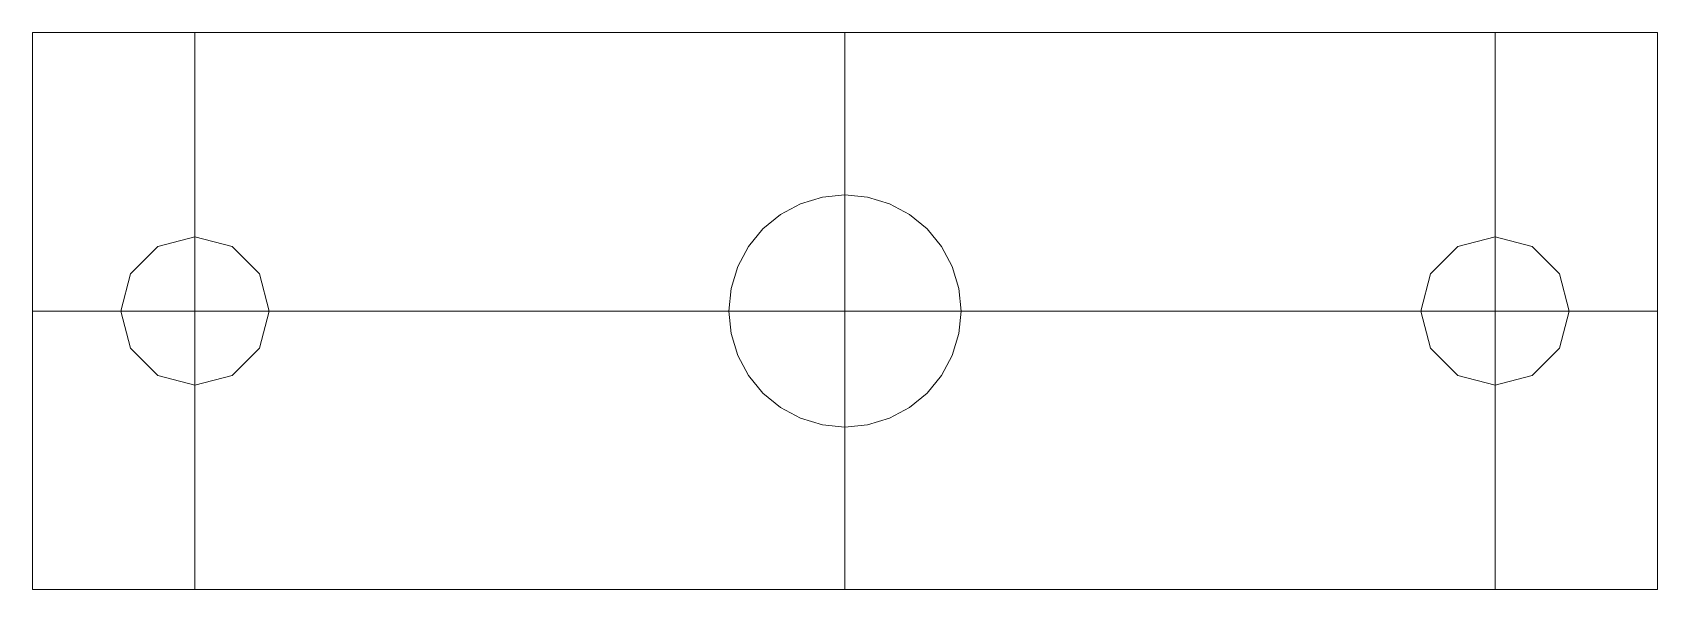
# Model space of a CAD drawing. Header units: millimetres. Extents: x -17.5 to 17.5, y -6 to 6.
import ezdxf

# ---------------------------------------------------------------- set-up
doc = ezdxf.new("R2010")
doc.units = ezdxf.units.MM
doc.layers.get('0').update_dxf_attribs({"linetype": 'CONTINUOUS', "lineweight": 18})
doc.layers.add('H', color=1, linetype='CONTINUOUS', lineweight=13)

msp = doc.modelspace()

# ---------------------------------------------------------------- linework, layer by layer
for p, q in [((-17.5, -6), (-17.5, 6)), ((-17.5, 6), (17.5, 6)), ((17.5, 6), (17.5, -6)), ((-0.957, 2.31), (-0.488, 2.452)), ((-0.488, 2.452), (0, 2.5)), ((0, 2.5), (0.488, 2.452)), ((0.488, 2.452), (0.957, 2.31)), ((-1.389, 2.079), (-0.957, 2.31)), ((0.957, 2.31), (1.389, 2.079)), ((-2.079, 1.389), (-1.768, 1.768)), ((-1.768, 1.768), (-1.389, 2.079)), ((1.389, 2.079), (1.768, 1.768)), ((1.768, 1.768), (2.079, 1.389)), ((-14.8, 1.386), (-14, 1.6)), ((-14, 1.6), (-13.2, 1.386)), ((13.2, 1.386), (14, 1.6)), ((14, 1.6), (14.8, 1.386)), ((-15.386, 0.8), (-14.8, 1.386)), ((-13.2, 1.386), (-12.614, 0.8)), ((-2.31, 0.957), (-2.079, 1.389)), ((2.079, 1.389), (2.31, 0.957)), ((12.614, 0.8), (13.2, 1.386)), ((14.8, 1.386), (15.386, 0.8)), ((-15.6, 0), (-15.386, 0.8)), ((-12.614, 0.8), (-12.4, 0)), ((-2.452, 0.488), (-2.31, 0.957)), ((2.31, 0.957), (2.452, 0.488)), ((12.4, 0), (12.614, 0.8)), ((15.386, 0.8), (15.6, 0)), ((-2.5, 0), (-2.452, 0.488)), ((2.452, 0.488), (2.5, 0)), ((-15.386, -0.8), (-15.6, 0)), ((-12.4, 0), (-12.614, -0.8)), ((-2.452, -0.488), (-2.5, 0)), ((2.5, 0), (2.452, -0.488)), ((12.614, -0.8), (12.4, 0)), ((15.6, 0), (15.386, -0.8)), ((-2.31, -0.957), (-2.452, -0.488)), ((2.452, -0.488), (2.31, -0.957)), ((-14.8, -1.386), (-15.386, -0.8)), ((-12.614, -0.8), (-13.2, -1.386)), ((-2.079, -1.389), (-2.31, -0.957)), ((2.31, -0.957), (2.079, -1.389)), ((13.2, -1.386), (12.614, -0.8)), ((15.386, -0.8), (14.8, -1.386)), ((-14, -1.6), (-14.8, -1.386)), ((-13.2, -1.386), (-14, -1.6)), ((-1.768, -1.768), (-2.079, -1.389)), ((2.079, -1.389), (1.768, -1.768)), ((14, -1.6), (13.2, -1.386)), ((14.8, -1.386), (14, -1.6)), ((-1.389, -2.079), (-1.768, -1.768)), ((-0.957, -2.31), (-1.389, -2.079)), ((1.389, -2.079), (0.957, -2.31)), ((1.768, -1.768), (1.389, -2.079)), ((-0.488, -2.452), (-0.957, -2.31)), ((0.957, -2.31), (0.488, -2.452)), ((0, -2.5), (-0.488, -2.452)), ((0.488, -2.452), (0, -2.5)), ((17.5, -6), (-17.5, -6))]:
    msp.add_line(p, q)
at = {"layer": 'H'}
for p, q in [((-14, -6), (-14, 6)), ((0, -6), (0, 6)), ((14, -6), (14, 6)), ((-17.5, 0), (-15.6, 0)), ((-15.6, 0), (-12.4, 0)), ((-12.4, 0), (-2.5, 0)), ((-2.5, 0), (2.5, 0)), ((2.5, 0), (12.4, 0)), ((12.4, 0), (15.6, 0)), ((15.6, 0), (17.5, 0))]:
    msp.add_line(p, q, dxfattribs=at)

doc.saveas('drawing.dxf')
